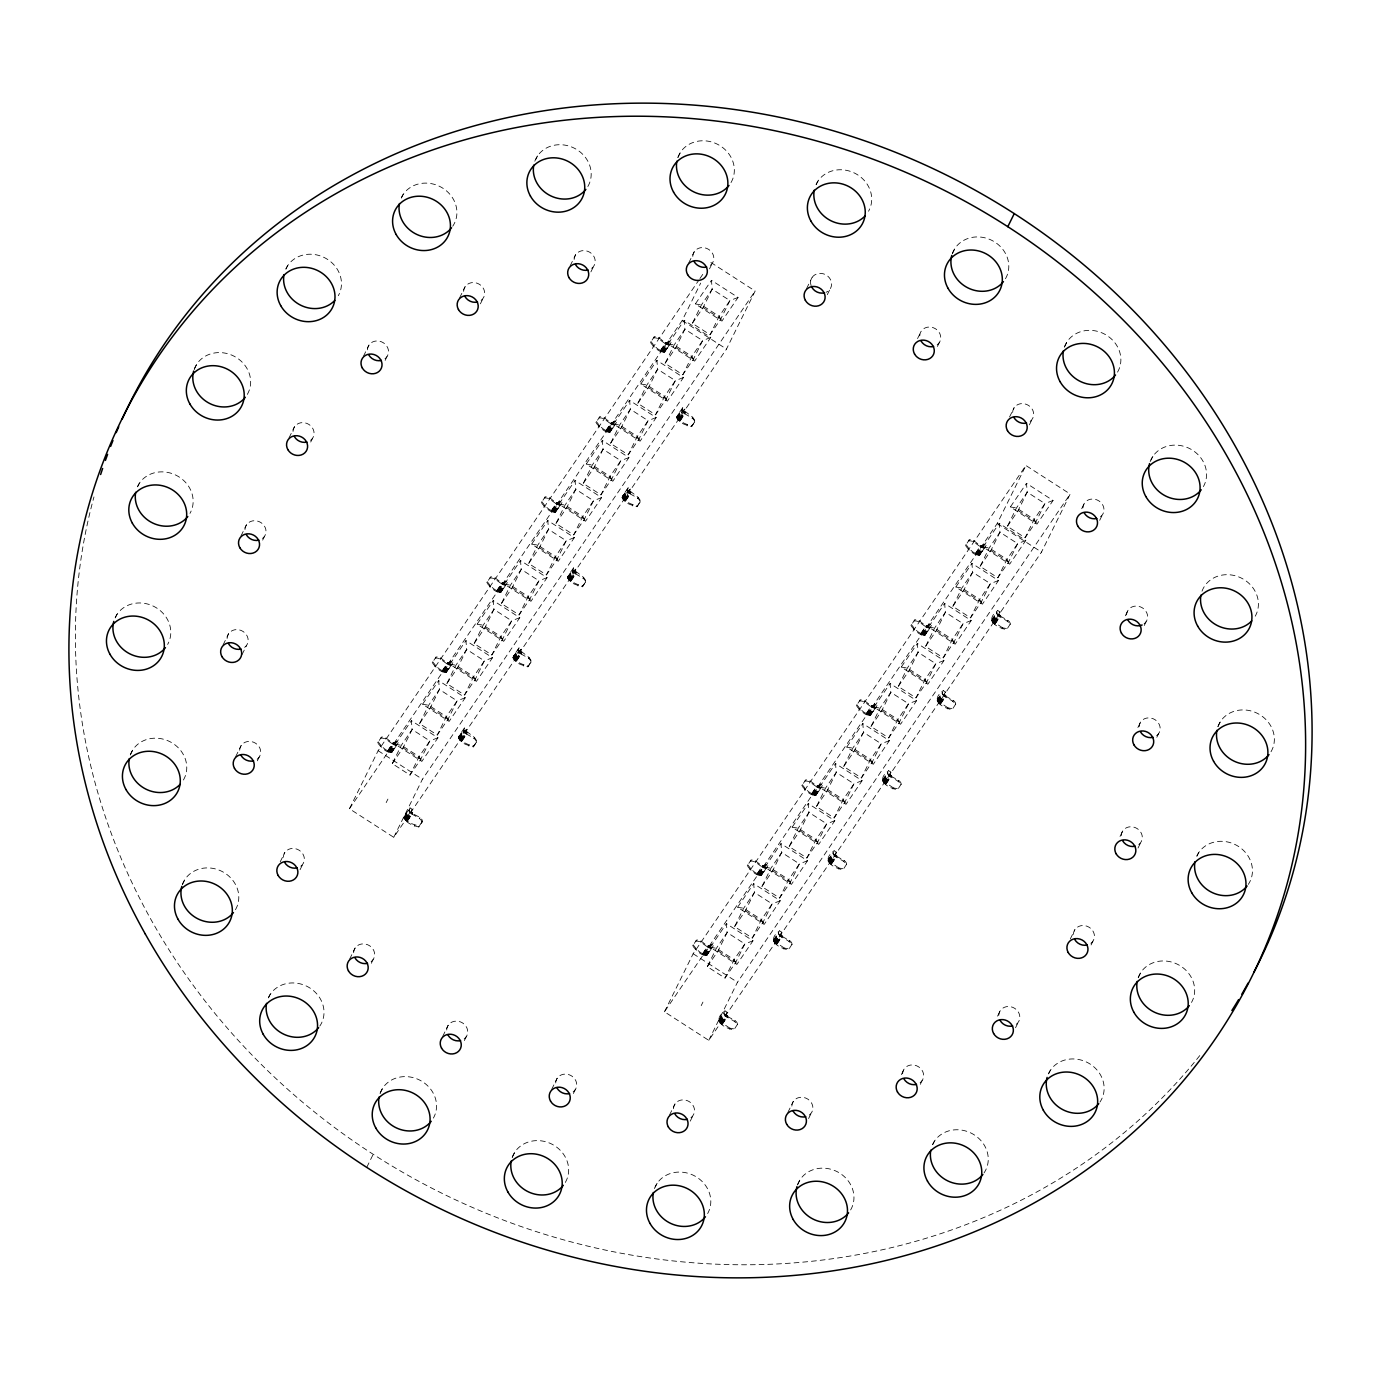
<?xml version="1.0" encoding="UTF-8"?>
<svg xmlns="http://www.w3.org/2000/svg" width="1381" height="1381" viewBox="0 0 1381 1381"><rect width="100%" height="100%" fill="white"/><g stroke="black" fill="none" stroke-linecap="round" stroke-linejoin="round"><path stroke-width="0.75" stroke-dasharray="5 3.75" d="M422.465 821.315L419.306 825.942C415.698 825.061 403.908 822.541 407.05 816.861L404.84 815.429L409.984 807.868L412.211 809.301C408.776 815.411 422.189 815.325 422.465 821.315L418.806 826.96C413.696 825.873 405.22 823.024 404.012 817.103M421.947 822.334C421.378 815.929 406.342 815.273 409.984 807.868M459.769 739.923L458.457 737.609L459.39 735.365L464.551 727.804L466.761 729.237C455.678 740.958 459.89 742.961 473.355 746.897L477.015 741.252L474.477 737.489L465.932 730.912M476.514 742.27C475.927 735.866 460.909 735.227 464.551 727.804M514.336 659.859L513.024 657.546L513.956 655.319L519.101 647.741L521.327 649.174C510.228 660.912 514.457 662.897 527.922 666.833L531.581 661.188L529.044 657.442L520.499 650.848M531.081 662.207C530.494 655.802 515.458 655.164 519.101 647.741M568.886 579.813L567.591 577.5L568.506 575.256L573.667 567.695L575.877 569.11C564.794 580.849 569.007 582.834 582.489 586.77L586.148 581.125L583.593 577.379L575.048 570.785M585.63 582.143C585.061 575.756 570.025 575.1 573.667 567.695M623.452 499.749L622.14 497.436L623.073 495.192L628.234 487.631L630.444 489.064C619.361 500.785 623.573 502.788 637.038 506.723L640.698 501.079L638.16 497.315L629.615 490.738M640.197 502.097C639.61 495.693 624.575 495.037 628.234 487.631M678.002 419.686L676.707 417.373L677.639 415.129L682.784 407.568L685.011 409C673.911 420.722 678.123 422.724 691.605 426.66L695.264 421.015L692.71 417.252L684.182 410.675M694.747 422.034C694.177 415.629 679.141 414.973 682.784 407.568M737.489 1024.322L733.829 1029.967C723.799 1027.827 711.319 1020.663 725.008 1010.892L727.235 1012.308C723.799 1018.436 737.212 1018.332 737.489 1024.322L736.988 1025.341C736.401 1018.954 721.365 1018.298 725.008 1010.892M792.038 944.259L788.396 949.921C778.349 947.78 765.885 940.616 779.575 930.829L781.784 932.244C778.349 938.372 791.762 938.269 792.038 944.259L791.537 945.295C790.95 938.89 775.932 938.234 779.575 930.829M846.605 864.213L842.945 869.857C832.916 867.717 820.452 860.553 834.141 850.765L836.351 852.198C832.916 858.309 846.329 858.222 846.605 864.213L846.104 865.231C845.517 858.827 830.482 858.171 834.141 850.765M901.172 784.149L897.512 789.794C887.465 787.653 875.002 780.489 888.691 770.702L890.9 772.134C887.465 778.245 900.878 778.159 901.172 784.149L900.654 785.168C900.084 778.763 885.048 778.124 888.691 770.702M955.721 704.086L952.061 709.73C942.032 707.59 929.568 700.426 943.258 690.638L945.467 692.071C942.032 698.199 955.445 698.096 955.721 704.086L955.22 705.104C954.634 698.7 939.615 698.061 943.258 690.638M1010.288 624.022L1006.628 629.667C996.599 627.526 984.118 620.38 997.807 610.592L1000.034 612.007C996.599 618.136 1010.012 618.032 1010.288 624.022L1009.787 625.041C1009.2 618.653 994.165 617.998 997.807 610.592M194.203 369.418L196.982 363.824M137.617 486.837L139.464 483.091M285.936 269.191L287.783 265.445M115.262 617.928L117.109 614.182M401.37 198.087L403.217 194.341M130.297 755.01L133.077 749.4M289.009 437.915L294.55 426.694M240.95 536.001L246.491 524.78M310.708 442.041L312.555 438.295M262.649 540.126L264.496 536.38M363.445 356.263L368.986 345.043M223.083 644.91L228.642 633.689M385.144 360.389L386.991 356.643M242.02 654.629L246.629 645.29M459.614 297.847L465.155 286.627M235.65 756.684L241.192 745.481M535.673 159.678L537.52 155.932M182.344 884.738L185.123 879.127M480.381 303.837L483.16 298.227M257.349 760.81L259.196 757.081M570.129 265.877L575.67 254.674M280.205 861.848L284.831 852.509M590.895 271.884L593.675 266.274M300.057 869.719L302.836 864.109M377.686 742.857L378.204 741.821C380.034 744.48 388.234 754.906 390.927 748.847L393.136 750.28C389.597 756.961 379.723 745.757 377.686 742.857L381.346 737.212C386.525 734.727 393.084 747.794 396.071 741.286L398.28 742.719L391.928 752.352M381.346 737.212L380.845 738.231C387.129 736.919 391.6 746.724 397.452 744.394M710.87 262.476L755.165 291.028L726.475 349.082L393.74 837.318L349.445 808.765L378.135 750.712L698.734 280.291M380.241 746.603L380.742 745.585M385.385 739.042L385.886 738.024M677.881 157.624L680.643 152.014M432.253 662.794L432.754 661.775C434.601 664.416 442.8 674.843 445.476 668.801L447.686 670.217C444.164 676.897 434.29 665.694 432.253 662.794L435.913 657.149C441.091 654.663 447.634 667.731 450.638 661.223L452.847 662.656L446.495 672.288M435.913 657.149L435.395 658.167C441.696 656.855 446.167 666.678 452.019 664.33M268.466 997.911L270.313 994.165M434.791 666.54L435.291 665.521M439.952 658.979L440.453 657.96M437.95 737.782L429.836 740.907L420.739 759.308L410.002 775.069L392.273 763.641L401.37 745.257L412.108 729.496L411.383 720.658L437.95 737.782L421.844 761.414L395.277 744.29L411.383 720.658M392.273 763.641L403.028 747.881L412.108 729.496L429.836 740.907L419.099 756.667L410.002 775.069M486.82 582.73L487.32 581.712C489.15 584.37 497.35 594.779 500.043 588.738L502.252 590.17C498.714 596.834 488.839 585.63 486.82 582.73L490.462 577.085C495.641 574.617 502.201 587.667 505.187 581.177L507.414 582.592L501.061 592.225M490.462 577.085L489.962 578.104C496.262 576.792 500.716 586.614 506.585 584.267M465.242 697.75L457.111 700.875L448.014 719.277L437.276 735.037L419.565 723.609L428.662 705.225L439.4 689.464L438.657 680.626L465.242 697.75L449.136 721.383L422.551 704.258L438.657 680.626M489.357 586.493L489.858 585.458M419.565 723.609L430.302 707.849L439.4 689.464L457.111 700.875L446.374 716.635L437.276 735.037M494.502 578.915L495.019 577.897M386.179 802.603L387.923 799.098M492.516 657.719L484.386 660.843L475.306 679.245L464.551 695.006L446.84 683.595L455.937 665.193L466.674 649.433L465.932 640.594L492.516 657.719L476.41 681.351L449.826 664.226L465.932 640.594M446.84 683.595L457.577 667.834L466.674 649.433L484.386 660.843L473.648 676.604L464.551 695.006M541.369 502.667L541.87 501.648C543.717 504.307 551.917 514.716 554.592 508.674L556.819 510.107C553.28 516.77 543.406 505.567 541.369 502.667L545.029 497.022C550.208 494.553 556.767 507.604 559.754 501.113L561.963 502.546L555.611 512.161M545.029 497.022L544.528 498.04C550.812 496.728 555.283 506.551 561.135 504.22M519.791 617.687L511.678 620.811L502.58 639.213L491.843 654.974L474.115 643.563L483.212 625.161L493.949 609.401L493.224 600.562L519.791 617.687L503.685 641.319L477.118 624.195L493.224 600.562M543.907 506.43L544.425 505.411M474.115 643.563L484.869 627.803L493.949 609.401L511.678 620.811L500.94 636.572L491.843 654.974M549.068 498.869L549.569 497.833M547.083 577.655L538.953 580.78L529.855 599.181L519.118 614.942L501.407 603.532L510.487 585.13L521.241 569.369L520.499 560.531L547.083 577.655L530.96 601.305L504.393 584.163L520.499 560.531M501.407 603.532L512.144 587.771L521.241 569.369L538.953 580.78L528.215 596.54L519.118 614.942M595.936 422.621L596.437 421.585C598.284 424.243 606.466 434.67 609.159 428.611L611.369 430.043C607.83 436.724 597.973 425.521 595.936 422.621L599.596 416.958C604.774 414.49 611.317 427.558 614.321 421.05L616.53 422.482L610.178 432.115M599.596 416.958L599.078 417.994C605.379 416.682 609.85 426.487 615.702 424.157M574.358 537.623L566.227 540.765L557.147 559.15L546.393 574.91L528.681 563.5L537.779 545.098L548.516 529.337L547.774 520.499L574.358 537.623L558.252 561.273L531.668 544.149L547.774 520.499M393.74 837.318L422.431 779.264L755.165 291.028M598.474 426.366L598.974 425.348M528.681 563.5L539.419 547.739L548.516 529.337L566.227 540.765L555.49 556.526L546.393 574.91M603.635 418.806L604.136 417.787M601.633 497.592L593.519 500.733L584.422 519.118L573.685 534.879L555.956 523.468L565.053 505.066L575.791 489.306L575.066 480.467L601.633 497.592L585.527 521.241L558.942 504.117L575.066 480.467M555.956 523.468L566.693 507.707L575.791 489.306L593.519 500.733L582.765 516.494L573.685 534.879M688.756 262.891L694.298 251.67M650.486 342.557L651.003 341.539C652.833 344.18 661.033 354.606 663.726 348.564L665.935 349.98C662.397 356.661 652.523 345.457 650.486 342.557L654.145 336.912C659.324 334.426 665.884 347.494 668.87 340.986L671.097 342.419L664.727 352.051M654.145 336.912L653.645 337.931C659.928 336.619 664.399 346.424 670.268 344.093M628.925 457.577L620.794 460.702L611.697 479.103L600.959 494.864L583.248 483.436L592.328 465.034L603.083 449.274L602.34 440.435L628.925 457.577L612.801 481.209L586.235 464.085L602.34 440.435M414.265 826.149L414.766 825.113M349.6 959.156L355.141 947.953M419.41 818.57L419.91 817.552M653.04 346.303L653.541 345.285M583.248 483.436L593.985 467.676L603.083 449.274L620.794 460.702L610.057 476.462L600.959 494.864M466.761 729.237C454.47 738.196 463.325 744.066 473.873 745.878L477.015 741.252M658.185 338.742L658.685 337.724M418.806 826.96L419.306 825.942M656.199 417.545L648.069 420.67L638.971 439.072L628.234 454.832L610.523 443.405L619.62 425.003L630.357 409.242L629.615 400.404L656.199 417.545L640.094 441.178L613.509 424.053L629.615 400.404M610.523 443.405L621.26 427.644L630.357 409.242L648.069 420.67L637.332 436.431L628.234 454.832M683.474 377.514L675.361 380.638L666.263 399.04L655.526 414.801L637.798 403.373L646.895 384.988L657.632 369.228L656.907 360.389L683.474 377.514L667.368 401.146L640.784 384.022L656.907 360.389M468.815 746.085L469.316 745.067M473.976 738.524L474.477 737.489M637.798 403.373L648.535 387.612L657.632 369.228L675.361 380.638L664.606 396.399L655.526 414.801M349.445 808.765L682.179 320.53L700.685 283.088M521.327 649.174C509.037 658.133 517.875 664.002 528.422 665.815L531.581 661.188M473.355 746.897L473.873 745.878M709.523 268.881L712.303 263.27M710.749 337.482L702.636 340.606L693.538 359.008L682.801 374.769L665.09 363.341L674.17 344.957L684.907 329.196L684.182 320.357L710.749 337.482L694.643 361.114L668.076 343.99L684.182 320.357M371.299 963.282L373.146 959.553M665.09 363.341L675.827 347.598L684.907 329.196L702.636 340.606L691.898 356.367L682.801 374.769M738.041 297.45L729.91 300.575L720.813 318.976L710.076 334.737L692.364 323.327L701.462 304.925L712.199 289.164L711.457 280.326L738.041 297.45L721.935 321.083L695.351 303.958L711.457 280.326M523.382 666.022L523.882 665.003M528.526 658.461L529.044 657.442M692.364 323.327L703.102 307.566L712.199 289.164L729.91 300.575L719.173 316.335L710.076 334.737M575.877 569.11C563.586 578.069 572.442 583.939 582.989 585.751L586.148 581.125M527.922 666.833L528.422 665.815M577.931 585.958L578.449 584.94M583.093 578.397L583.593 577.379M630.444 489.064C618.153 498.023 626.991 503.875 637.556 505.688L640.698 501.079M582.489 586.77L582.989 585.751M632.498 505.912L632.999 504.876M637.659 498.334L638.16 497.315M685.011 409C672.72 417.96 681.558 423.829 692.105 425.641L695.264 421.015M637.038 506.723L637.556 505.688M687.065 425.849L687.565 424.83M692.209 418.288L692.71 417.252M691.605 426.66L692.105 425.641M816.171 184.726L818.018 180.98M380.103 1093.441L382.865 1087.831M366.725 1167.394L373.198 1154.309M806.539 288.664L812.08 277.443M442.68 1036.423L448.221 1025.203M827.305 294.654L830.085 289.043M464.361 1040.549L466.208 1036.82M952.338 253.759L955.1 248.166M512.213 1157.451L514.992 1151.84M917.554 338.587L921.248 331.112M551.675 1089.385L557.216 1078.164M937.406 346.441L939.253 342.712M573.374 1093.51L575.221 1089.764M692.71 945.864L693.227 944.846C695.057 947.504 703.257 957.913 705.95 951.872L708.16 953.304C704.621 959.968 694.747 948.764 692.71 945.864L696.369 940.219C701.548 937.751 708.108 950.801 711.094 944.311L713.321 945.726L706.951 955.359M696.369 940.219L695.869 941.238C702.169 939.926 706.623 949.748 712.492 947.418M664.468 1011.79L693.158 953.736L1025.893 465.501L1070.189 494.035L1041.498 552.089L708.764 1040.342L664.468 1011.79L997.203 523.554L1025.893 465.501M695.264 949.627L695.765 948.592M700.409 942.049L700.927 941.031M747.276 865.801L747.777 864.782C749.624 867.441 757.824 877.85 760.499 871.808L762.726 873.241C759.187 879.904 749.313 868.701 747.276 865.801L750.936 860.156C756.115 857.687 762.675 870.755 765.661 864.247L767.871 865.68L761.518 875.312M750.936 860.156L750.435 861.192C756.719 859.862 761.19 869.685 767.042 867.354M749.814 869.564L750.332 868.545M754.975 862.003L755.476 860.967M752.99 940.789L744.86 943.931L735.762 962.315L725.025 978.076L707.314 966.665L716.394 948.264L727.131 932.503L726.406 923.665L752.99 940.789L736.867 964.439L710.3 947.314L726.406 923.665M707.314 966.665L718.051 950.905L727.131 932.503L744.86 943.931L734.122 959.691L725.025 978.076M801.843 785.754L802.344 784.719C804.174 787.377 812.373 797.804 815.066 791.745L817.276 793.177C813.737 799.858 803.863 788.655 801.843 785.754L805.486 780.11C810.682 777.624 817.224 790.692 820.21 784.184L822.437 785.616L816.085 795.249M805.486 780.11L804.985 781.128C811.286 779.816 815.739 789.621 821.609 787.291M780.265 900.757L772.134 903.899L763.037 922.284L752.3 938.044L734.588 926.634L743.686 908.232L754.423 892.471L753.681 883.633L780.265 900.757L764.159 924.407L737.575 907.282L753.681 883.633M804.381 789.5L804.881 788.482M734.588 926.634L745.326 910.873L754.423 892.471L772.134 903.899L761.397 919.66L752.3 938.044M809.525 781.939L810.043 780.921M701.203 1005.627L702.946 1002.105M807.54 860.743L799.409 863.867L790.329 882.269L779.592 898.03L761.863 886.602L770.961 868.2L781.698 852.44L780.973 843.601L807.54 860.743L791.434 884.375L764.85 867.251L780.973 843.601M761.863 886.602L772.6 870.841L781.698 852.44L799.409 863.867L788.672 879.628L779.592 898.03M856.393 705.691L856.893 704.673C858.74 707.314 866.94 717.74 869.616 711.698L871.843 713.114C868.304 719.794 858.43 708.591 856.393 705.691L860.052 700.046C865.231 697.56 871.791 710.628 874.777 704.12L876.987 705.553L870.634 715.185M860.052 700.046L859.552 701.065C865.835 699.753 870.306 709.558 876.158 707.227M834.815 820.711L826.701 823.836L817.604 842.237L806.867 857.998L789.138 846.57L798.235 828.168L808.973 812.408L808.248 803.569L834.815 820.711L818.709 844.343L792.142 827.219L808.248 803.569M858.93 709.437L859.448 708.418M789.138 846.57L799.892 830.81L808.973 812.408L826.701 823.836L815.964 839.596L806.867 857.998M864.092 701.876L864.592 700.858M862.107 780.679L853.976 783.804L844.879 802.206L834.141 817.966L816.43 806.539L825.527 788.154L836.265 772.393L835.522 763.555L862.107 780.679L846.001 804.312L819.416 787.187L835.522 763.555M1009.528 417.01L1014.155 407.671M816.43 806.539L827.167 790.778L836.265 772.393L853.976 783.804L843.239 799.564L834.141 817.966M910.959 625.628L911.46 624.609C913.307 627.267 921.49 637.677 924.182 631.635L926.392 633.068C922.853 639.731 912.996 628.528 910.959 625.628L914.619 619.983C919.798 617.514 926.34 630.565 929.344 624.074L931.554 625.489L925.201 635.122M669.457 1115.158L674.998 1103.954M914.619 619.983L914.101 621.001C920.402 619.689 924.873 629.512 930.725 627.164M889.381 740.648L881.251 743.772L872.171 762.174L861.416 777.935L843.705 766.507L852.802 748.122L863.539 732.362L862.797 723.523L889.381 740.648L873.275 764.28L846.691 747.156L862.797 723.523M708.764 1040.342L737.454 982.271L1070.189 494.035M913.497 629.391L913.998 628.355M843.705 766.507L854.442 750.746L863.539 732.362L881.251 743.772L870.513 759.533L861.416 777.935M918.658 621.813L919.159 620.794M916.656 700.616L908.543 703.74L899.445 722.142L888.708 737.903L870.979 726.492L880.077 708.09L890.814 692.33L890.089 683.491L916.656 700.616L900.55 724.248L873.983 707.124L890.089 683.491M870.979 726.492L881.734 710.732L890.814 692.33L908.543 703.74L897.805 719.501L888.708 737.903M965.509 545.564L966.027 544.546C967.857 547.204 976.056 557.613 978.749 551.571L980.959 553.004C977.42 559.668 967.546 548.464 965.509 545.564L969.169 539.919C974.347 537.451 980.907 550.501 983.893 544.01L986.12 545.443L979.75 555.058M969.169 539.919L968.668 540.938C974.969 539.626 979.422 549.448 985.292 547.118M1064.423 347.166L1067.185 341.556M943.948 660.584L935.817 663.709L926.72 682.11L915.983 697.871L898.271 686.461L907.352 668.059L918.106 652.298L917.364 643.46L943.948 660.584L927.825 684.216L901.258 667.092L917.364 643.46M729.289 1029.156L729.789 1028.137L734.329 1028.949L733.829 1029.967M734.433 1021.595L734.951 1020.576M1029.38 424.882L1032.159 419.272M968.064 549.327L968.564 548.309M898.271 686.461L909.009 670.7L918.106 652.298L935.817 663.709L925.08 679.469L915.983 697.871M973.208 541.766L973.726 540.731M655.267 1187.056L657.114 1183.31M690.224 1121.165L693.003 1115.555M971.223 620.552L963.092 623.677L954.012 642.079L943.258 657.839L925.546 646.429L934.644 628.027L945.381 612.266L944.639 603.428L971.223 620.552L955.117 644.202L928.533 627.06L944.639 603.428M925.546 646.429L936.283 630.668L945.381 612.266L963.092 623.677L952.355 639.438L943.258 657.839M998.498 580.521L990.384 583.662L981.287 602.047L970.55 617.808L952.821 606.397L961.918 587.995L972.656 572.235L971.931 563.396L998.498 580.521L982.392 604.17L955.807 587.046L971.931 563.396M783.838 949.092L784.339 948.074L788.896 948.885L788.396 949.921M789 941.531L789.5 940.513M952.821 606.397L963.558 590.636L972.656 572.235L990.384 583.662L979.63 599.423L970.55 617.808M1025.79 540.489L1017.659 543.631L1008.562 562.015L997.824 577.776L980.113 566.365L989.193 547.964L999.948 532.203L999.205 523.364L1025.79 540.489L1009.666 564.139L983.099 547.014L999.205 523.364M980.113 566.365L990.85 550.605L999.948 532.203L1017.659 543.631L1006.922 559.391L997.824 577.776M1053.064 500.474L1044.934 503.599L1035.836 522.001L1025.099 537.761L1007.388 526.334L1016.485 507.932L1027.222 492.171L1026.48 483.333L1053.064 500.474L1036.958 524.107L1010.374 506.982L1026.48 483.333M838.405 869.046L838.906 868.01L843.446 868.839L842.945 869.857M843.549 861.468L844.067 860.449M1007.388 526.334L1018.125 510.573L1027.222 492.171L1044.934 503.599L1034.196 519.36L1025.099 537.761M892.955 788.983L893.472 787.964L898.013 788.775L897.512 789.794M898.116 781.422L898.617 780.386M947.521 708.919L948.022 707.901L952.579 708.712L952.061 709.73M952.683 701.358L953.183 700.34M1002.088 628.856L1002.589 627.837L1007.129 628.648L1006.628 629.667M1007.232 621.295L1007.75 620.276M1081.686 508.726L1084.465 503.116M787.826 1112.534L793.367 1101.33M1099.69 520.326L1102.47 514.716M808.593 1118.541L811.372 1112.931M1151.029 460.08L1152.876 456.334M797.51 1184.984L800.272 1179.374M1125.325 615.771L1128.087 610.16M901.361 1074.608L904.123 1069.015M1144.245 625.489L1146.092 621.761M920.281 1084.344L922.128 1080.615M1137.875 727.563L1140.654 721.952M932.71 1144.728L934.557 1140.982M997.531 1016.174L1000.31 1010.581M1156.812 737.281L1158.659 733.553M1015.536 1027.775L1018.315 1022.182M1120.026 836.437L1122.805 830.827M1070.292 938.942L1074.919 929.603M1138.03 848.038L1140.792 842.427M1091.076 944.949L1092.923 941.203M1217.904 726.751L1220.683 721.141M1048.593 1073.917L1050.44 1070.171M1196.913 856.272L1198.76 852.526M1138.22 977.783L1140.982 972.172M699.943 278.513L704.793 271.384M387.405 751.229L393.067 742.65M441.972 671.166L447.634 662.587M496.521 591.103L502.183 582.523M551.088 511.056L556.75 502.46M605.655 430.993L611.317 422.396M660.204 350.929L665.866 342.35M388.234 750.401L393.378 742.823M442.783 670.337L447.945 662.776M497.35 590.274L502.511 582.713M551.917 510.21L557.061 502.649M606.466 430.147L611.628 422.586M661.033 350.101L666.177 342.523M388.544 750.556L393.706 742.978M443.111 670.493L448.255 662.932M497.661 590.429L502.822 582.868M552.227 510.366L557.372 502.805M606.777 430.302L611.938 422.741M661.344 350.256L666.505 342.678M387.94 751.557L393.084 743.979M442.49 671.494L447.651 663.933M497.056 591.431L502.218 583.87M551.623 511.367L556.767 503.806M606.173 431.304L611.334 423.743M660.739 351.257L665.901 343.679M388.475 751.834L394.569 743.22M443.025 671.77L449.136 663.173M497.592 591.707L503.685 583.11M552.158 511.66L558.252 503.047M606.708 431.597L612.819 422.983M661.275 351.534L667.368 342.92M389.649 750.781L396.071 741.286M444.216 670.734L450.638 661.223M498.765 590.671L505.187 581.177M553.332 510.607L559.754 501.113M607.899 430.544L614.321 421.05M662.448 350.498L668.87 340.986M389.01 752.075L395.242 742.961M443.56 672.012L449.809 662.915M498.127 591.948L504.358 582.851M552.676 511.902L558.925 502.788M607.243 431.839L613.492 422.724M661.81 351.775L668.041 342.661M389.528 752.265L394.673 744.704M444.078 672.202L449.239 664.641M498.645 592.156L503.806 584.577M553.211 512.092L558.356 504.531M607.761 432.029L612.922 424.468M662.328 351.965L667.472 344.404M390.029 752.421L395.173 744.842M444.578 672.357L449.74 664.796M499.145 592.294L504.307 584.733M553.712 512.23L558.856 504.669M608.261 432.167L613.423 424.606M662.828 352.12L667.972 344.542M390.495 752.507L395.656 744.946M445.062 672.443L450.206 664.882M499.611 592.38L504.773 584.819M554.178 512.334L559.322 504.755M608.728 432.27L613.889 424.709M663.294 352.207L668.456 344.646M390.927 752.541L396.088 744.98M445.493 672.495L450.638 664.917M500.043 592.432L505.204 584.871M554.61 512.368L559.771 504.807M609.159 432.305L614.321 424.744M663.726 352.259L668.887 344.68M391.324 752.541L396.468 744.963M445.873 672.478L451.035 664.917M500.44 592.414L505.584 584.854M554.989 512.351L560.151 504.79M609.556 432.288L614.718 424.727M664.123 352.241L669.267 344.68M391.652 752.472L398.28 742.719M446.218 672.409L452.847 662.656M500.768 592.345L507.414 582.592M555.335 512.282L561.963 502.546M609.901 432.236L616.53 422.482M664.451 352.172L671.097 342.419M403.925 817.362L409.156 809.542M458.475 737.316L463.723 729.479M513.042 657.252L518.272 649.433M567.608 577.189L572.839 569.369M622.158 497.125L627.406 489.306M676.725 417.079L681.955 409.242M403.908 817.673L409.052 810.112M458.457 737.609L463.619 730.048M513.024 657.546L518.186 649.985M567.591 577.5L572.735 569.921M622.14 497.436L627.302 489.875M676.707 417.373L681.851 409.812M403.96 818.001L409.121 810.44M458.527 737.955L463.671 730.376M513.076 657.891L518.238 650.33M567.643 577.828L572.787 570.267M622.192 497.764L627.354 490.203M676.759 417.718L681.921 410.14M404.081 818.381L409.242 810.802M458.647 738.317L463.792 730.756M513.197 658.254L518.358 650.693M567.764 578.19L572.925 570.629M622.33 498.127L627.475 490.566M676.88 418.08L682.041 410.502M404.27 818.76L409.432 811.199M458.837 738.697L463.981 731.136M513.387 658.633L518.548 651.072M567.954 578.587L573.115 571.009M622.52 498.524L627.665 490.963M677.07 418.46L682.231 410.899M404.529 819.157L409.691 811.596M459.096 739.094L464.24 731.533M513.646 659.048L518.807 651.469M568.212 578.984L573.357 571.423M622.762 498.921L627.923 491.36M677.329 418.857L682.49 411.296M404.84 819.572L410.002 812.011M459.407 739.508L464.551 731.947M513.956 659.462L519.118 651.884M568.523 579.399L573.685 571.838M623.09 499.335L628.234 491.774M677.639 419.272L682.801 411.711M407.05 816.861L412.211 809.301M405.203 819.986L411.383 810.975M405.617 820.4L411.521 811.769M460.184 740.337L466.088 731.706M514.75 660.273L520.654 651.642M569.3 580.21L575.204 571.579M623.867 500.164L629.771 491.532M678.434 420.1L684.337 411.469M406.549 819.572L411.693 812.011M461.099 739.508L466.26 731.947M515.665 659.445L520.81 651.884M570.215 579.399L575.376 571.82M624.782 499.335L629.943 491.774M679.348 419.272L684.493 411.711M406.083 820.797L411.918 812.252M460.633 740.734L466.467 732.189M515.199 660.67L521.034 652.125M569.766 580.607L575.584 572.079M624.316 500.543L630.15 492.016M678.882 420.497L684.717 411.952M406.998 820.055L412.159 812.494M461.565 739.992L466.726 732.431M516.131 659.928L521.276 652.367M570.681 579.882L575.842 572.304M625.248 499.818L630.392 492.257M679.797 419.755L684.959 412.194M406.566 821.16L411.728 813.599M461.133 741.114L466.277 733.535M515.683 661.05L520.844 653.489M570.249 580.987L575.411 573.426M624.816 500.923L629.96 493.362M679.366 420.877L684.527 413.299M407.291 820.279L412.436 812.719M461.841 740.233L467.002 732.655M516.408 660.17L521.552 652.609M570.957 580.106L576.119 572.545M625.524 500.043L630.685 492.482M680.091 419.979L685.235 412.418M407.585 820.487L412.746 812.926M462.152 740.44L467.296 732.879M516.701 660.377L521.863 652.816M571.268 580.313L576.429 572.752M625.835 500.25L630.979 492.689M680.384 420.204L685.546 412.626M407.084 821.522L412.229 813.944M461.634 741.459L466.795 733.898M516.201 661.395L521.362 653.834M570.767 581.332L575.912 573.771M625.317 501.286L630.478 493.708M679.884 421.222L685.045 413.661M702.946 953.218L708.09 945.657M757.496 873.172L762.657 865.594M812.063 793.108L817.207 785.547M866.612 713.045L871.774 705.484M921.179 632.981L926.34 625.42M975.746 552.918L980.89 545.357M702.428 954.254L708.401 945.847M756.995 874.19L762.968 865.783M811.562 794.127L817.535 785.72M866.111 714.063L872.084 705.674M920.678 634L926.651 625.61M975.228 553.954L981.201 545.547M702.964 954.564L708.729 946.002M757.53 874.501L763.279 865.939M812.08 794.438L817.845 785.875M866.647 714.391L872.412 705.829M921.196 634.328L926.962 625.766M975.763 554.264L981.528 545.702M703.499 954.841L709.333 946.209M758.048 874.794L763.883 866.146M812.615 794.731L818.45 786.082M867.182 714.668L872.999 706.019M921.731 634.604L927.566 625.956M976.298 554.558L982.133 545.909M704.448 953.805L711.094 944.311M758.998 873.741L765.661 864.247M813.564 793.695L820.21 784.184M868.114 713.632L874.777 704.12M922.681 633.568L929.344 624.074M977.247 553.505L983.893 544.01M704.034 955.082L710.266 945.985M758.583 875.036L764.832 865.922M813.15 794.973L819.382 785.858M867.717 714.909L873.949 705.812M922.266 634.846L928.515 625.748M976.833 554.799L983.065 545.685M704.552 955.289L709.696 947.711M759.101 875.226L764.263 867.665M813.668 795.163L818.829 787.602M868.235 715.099L873.379 707.538M922.784 635.053L927.946 627.475M977.351 554.989L982.512 547.428M705.052 955.428L710.197 947.867M759.602 875.364L764.763 867.803M814.169 795.318L819.33 787.74M868.735 715.254L873.88 707.693M923.285 635.191L928.446 627.63M977.852 555.127L982.996 547.567M705.518 955.531L710.68 947.953M760.085 875.468L765.229 867.907M814.635 795.404L819.796 787.843M869.201 715.341L874.363 707.78M923.751 635.277L928.912 627.716M978.318 555.231L983.479 547.653M705.95 955.566L711.111 948.005M760.517 875.502L765.661 867.941M815.066 795.439L820.228 787.878M869.633 715.393L874.794 707.814M924.2 635.329L929.344 627.768M978.749 555.266L983.911 547.705M706.347 955.548L711.491 947.987M760.896 875.485L766.058 867.924M815.463 795.439L820.625 787.861M870.013 715.375L875.174 707.814M924.58 635.312L929.741 627.751M979.146 555.248L984.29 547.687M706.675 955.479L713.321 945.726M761.242 875.416L767.871 865.68M815.791 795.37L822.437 785.616M870.358 715.306L876.987 705.553M924.925 635.243L931.554 625.489M979.474 555.179L986.12 545.443M719.035 1020.127L724.179 1012.566M773.584 940.064L778.746 932.503M828.151 860L833.313 852.44M882.701 779.954L887.862 772.376M937.267 699.891L942.429 692.33M991.834 619.827L996.978 612.266M718.931 1020.68L724.093 1012.825M773.498 940.634L778.66 932.762M828.048 860.57L833.226 852.698M882.614 780.507L887.776 772.635M937.164 700.443L942.343 692.589M991.731 620.397L996.892 612.525M718.983 1021.025L724.145 1013.464M773.55 940.962L778.694 933.401M828.099 860.898L833.261 853.337M882.666 780.852L887.828 773.274M937.233 700.788L942.377 693.227M991.782 620.725L996.944 613.164M719.104 1021.388L724.265 1013.827M773.671 941.324L778.832 933.763M828.22 861.278L833.382 853.7M882.787 781.214L887.948 773.653M937.354 701.151L942.498 693.59M991.903 621.087L997.065 613.527M719.294 1021.767L724.455 1014.206M773.861 941.721L779.022 934.143M828.427 861.658L833.572 854.097M882.977 781.594L888.138 774.033M937.544 701.531L942.688 693.97M992.093 621.485L997.255 613.906M719.553 1022.182L724.714 1014.621M774.12 942.118L779.264 934.557M828.669 862.055L833.831 854.494M883.236 781.991L888.397 774.43M937.785 701.945L942.947 694.367M992.352 621.882L997.514 614.321M719.864 1022.596L725.025 1015.018M774.43 942.533L779.575 934.972M828.98 862.469L834.141 854.908M883.547 782.406L888.708 774.845M938.113 702.359L943.258 694.781M992.663 622.296L997.824 614.735M720.243 1023.01L727.235 1012.308M774.793 942.947L781.784 932.244M829.36 862.883L836.351 852.198M883.909 782.82L890.9 772.134M938.476 702.756L945.467 692.071M993.043 622.71L1000.034 612.007M720.658 1023.407L726.441 1014.552M775.207 943.344L780.99 934.488M829.774 863.298L835.557 854.425M884.323 783.234L890.106 774.378M938.89 703.171L944.673 694.315M993.457 623.107L999.24 614.252M729.789 1028.137L721.572 1022.579L726.717 1015.018M784.339 948.074L776.122 942.533L781.283 934.954M838.906 868.01L830.689 862.469L835.85 854.908M893.472 787.964L885.256 782.406L890.4 774.845M948.022 707.901L939.805 702.342L944.967 694.781M1002.589 627.837L994.372 622.296L999.516 614.718M721.106 1023.804L726.941 1015.259M775.673 943.741L781.491 935.213M830.223 863.695L836.057 855.15M884.789 783.631L890.607 775.086M939.339 703.568L945.174 695.023M993.906 623.504L999.74 614.977M722.021 1023.079L727.183 1015.501M776.588 943.016L781.75 935.455M831.155 862.952L836.299 855.391M885.704 782.889L890.866 775.328M940.271 702.825L945.433 695.264M994.838 622.779L999.982 615.201M721.59 1024.184L727.459 1015.743M776.157 944.121L782.026 935.679M830.706 864.057L836.593 855.616M885.273 784.011L891.142 775.552M939.84 703.947L945.709 695.506M994.389 623.884L1000.258 615.443M722.608 1023.511L727.77 1015.95M777.175 943.447L782.319 935.886M831.725 863.384L836.886 855.823M886.291 783.338L891.453 775.777M940.858 703.274L946.002 695.713M995.408 623.211L1000.569 615.65M722.108 1024.529L727.269 1016.968M776.674 944.466L781.819 936.905M831.224 864.42L836.385 856.841M885.791 784.356L890.935 776.795M940.34 704.293L945.502 696.732M994.907 624.229L1000.068 616.668M695.351 303.958L701.462 304.925L719.173 316.335L721.935 321.083M668.076 343.99L674.17 344.957L691.898 356.367L694.643 361.114M640.784 384.022L646.895 384.988L664.606 396.399L667.368 401.146M613.509 424.053L619.62 425.003L637.332 436.431L640.094 441.178M1010.374 506.982L1016.485 507.932L1034.196 519.36L1036.958 524.107M586.235 464.085L592.328 465.034L610.057 476.462L612.801 481.209M983.099 547.014L989.193 547.964L1006.922 559.391L1009.666 564.139M558.942 504.117L565.053 505.066L582.765 516.494L585.527 521.241M955.807 587.046L961.918 587.995L979.63 599.423L982.392 604.17M531.668 544.149L537.779 545.098L555.49 556.526L558.252 561.273M928.533 627.06L934.644 628.027L952.355 639.438L955.117 644.202M504.393 584.163L510.487 585.13L528.215 596.54L530.96 601.305M901.258 667.092L907.352 668.059L925.08 679.469L927.825 684.216M477.118 624.195L483.212 625.161L500.94 636.572L503.685 641.319M873.983 707.124L880.077 708.09L897.805 719.501L900.55 724.248M449.826 664.226L455.937 665.193L473.648 676.604L476.41 681.351M846.691 747.156L852.802 748.122L870.513 759.533L873.275 764.28M422.551 704.258L428.662 705.225L446.374 716.635L449.136 721.383M819.416 787.187L825.527 788.154L843.239 799.564L846.001 804.312M395.277 744.29L401.37 745.257L419.099 756.667L421.844 761.414M792.142 827.219L798.235 828.168L815.964 839.596L818.709 844.343M764.85 867.251L770.961 868.2L788.672 879.628L791.434 884.375M737.575 907.282L743.686 908.232L761.397 919.66L764.159 924.407M710.3 947.314L716.394 948.264L734.122 959.691L736.867 964.439M703.102 307.566L720.813 318.976M1018.125 510.573L1035.836 522.001M682.179 320.53L726.475 349.082M997.203 523.554L1041.498 552.089M675.827 347.598L693.538 359.008M990.85 550.605L1008.562 562.015M648.535 387.612L666.263 399.04M963.558 590.636L981.287 602.047M677.639 415.129L679.849 416.561M992.663 618.153L994.872 619.586L994.372 622.296M621.26 427.644L638.971 439.072M936.283 630.668L954.012 642.079M593.985 467.676L611.697 479.103M909.009 670.7L926.72 682.11M623.073 495.192L625.282 496.625M938.096 698.216L940.306 699.632L939.805 702.342M566.693 507.707L584.422 519.118M881.734 710.732L899.445 722.142M539.419 547.739L557.147 559.15M854.442 750.746L872.171 762.174M568.506 575.256L570.733 576.688M883.529 778.263L885.756 779.695L885.256 782.406M512.144 587.771L529.855 599.181M827.167 790.778L844.879 802.206M484.869 627.803L502.58 639.213M799.892 830.81L817.604 842.237M513.956 655.319L516.166 656.735M828.98 858.326L831.189 859.759L830.689 862.469M457.577 667.834L475.306 679.245M772.6 870.841L790.329 882.269M430.302 707.849L448.014 719.277M745.326 910.873L763.037 922.284M459.39 735.365L461.599 736.798M774.413 938.39L776.64 939.822L776.122 942.533M403.028 747.881L420.739 759.308M718.051 950.905L735.762 962.315M378.135 750.712L422.431 779.264M693.158 953.736L737.454 982.271M719.864 1018.453L722.073 1019.868L721.572 1022.579M1199.761 1055.602A630.012 568.161 26.3 0 1 436.5 1190.56A630.012 568.161 26.3 0 1 93.96 496.936M380.155 1093.113A29.484 26.602 26.3 0 1 418.806 1079.666A29.484 26.602 26.3 0 1 433.392 1118.092M268.38 997.583A29.484 26.602 26.3 0 1 308.205 986.983A29.484 26.602 26.3 0 1 319.822 1026.066M182.396 884.41A29.484 26.602 26.3 0 1 222.013 871.428A29.484 26.602 26.3 0 1 234.615 911.028M130.366 754.682A29.484 26.602 26.3 0 1 169.967 741.701A29.484 26.602 26.3 0 1 182.585 781.301M115.175 617.6A29.484 26.602 26.3 0 1 154.051 606.501A29.484 26.602 26.3 0 1 167.636 644.444M137.53 486.492A29.484 26.602 26.3 0 1 176.405 475.409A29.484 26.602 26.3 0 1 189.991 513.352M194.272 369.09A29.484 26.602 26.3 0 1 233.872 356.108A29.484 26.602 26.3 0 1 246.474 395.726M285.85 268.863A29.484 26.602 26.3 0 1 324.725 257.764A29.484 26.602 26.3 0 1 338.31 295.707M401.284 197.759A29.484 26.602 26.3 0 1 441.109 187.16A29.484 26.602 26.3 0 1 452.726 226.242M534.81 161.214A29.484 26.602 26.3 0 1 574.41 148.233A29.484 26.602 26.3 0 1 587.011 187.833M677.933 157.279A29.484 26.602 26.3 0 1 717.55 144.297A29.484 26.602 26.3 0 1 730.152 183.915M816.085 184.398A29.484 26.602 26.3 0 1 854.977 173.298A29.484 26.602 26.3 0 1 868.545 211.241M512.282 1157.123A29.484 26.602 26.3 0 1 551.882 1144.141A29.484 26.602 26.3 0 1 564.484 1183.741M654.404 1188.592A29.484 26.602 26.3 0 1 693.055 1175.127A29.484 26.602 26.3 0 1 707.642 1213.571M797.562 1184.656A29.484 26.602 26.3 0 1 837.179 1171.675A29.484 26.602 26.3 0 1 849.781 1211.275M932.624 1144.4A29.484 26.602 26.3 0 1 972.448 1133.801A29.484 26.602 26.3 0 1 984.066 1172.883M1048.507 1073.572A29.484 26.602 26.3 0 1 1088.332 1062.99A29.484 26.602 26.3 0 1 1099.949 1102.073M1138.272 977.455A29.484 26.602 26.3 0 1 1176.923 964.007A29.484 26.602 26.3 0 1 1191.51 1002.451M1196.826 855.944A29.484 26.602 26.3 0 1 1236.651 845.345A29.484 26.602 26.3 0 1 1248.269 884.427M1217.973 726.423A29.484 26.602 26.3 0 1 1257.573 713.442A29.484 26.602 26.3 0 1 1270.175 753.059M1202.005 591.189A29.484 26.602 26.3 0 1 1240.656 577.741A29.484 26.602 26.3 0 1 1255.243 616.185M1150.166 461.617A29.484 26.602 26.3 0 1 1188.817 448.169A29.484 26.602 26.3 0 1 1203.403 486.595M1064.475 346.838A29.484 26.602 26.3 0 1 1104.092 333.857A29.484 26.602 26.3 0 1 1116.694 373.457M952.389 253.431A29.484 26.602 26.3 0 1 992.007 240.449A29.484 26.602 26.3 0 1 1004.608 280.067M446.684 1029.984A10.72 9.667 26.3 0 1 462.67 1023.01A10.72 9.667 26.3 0 1 462.29 1040.031M353.622 952.735A10.72 9.667 26.3 0 1 369.59 945.743A10.72 9.667 26.3 0 1 369.21 962.781M283.312 857.29A10.72 9.667 26.3 0 1 299.28 850.299A10.72 9.667 26.3 0 1 298.9 867.337M239.673 750.263A10.72 9.667 26.3 0 1 255.64 743.271A10.72 9.667 26.3 0 1 255.261 760.31M227.105 638.471A10.72 9.667 26.3 0 1 243.091 631.48A10.72 9.667 26.3 0 1 242.693 648.518M244.972 529.562A10.72 9.667 26.3 0 1 260.957 522.588A10.72 9.667 26.3 0 1 260.56 539.608M293.031 431.476A10.72 9.667 26.3 0 1 308.999 424.485A10.72 9.667 26.3 0 1 308.619 441.523M367.467 349.825A10.72 9.667 26.3 0 1 383.452 342.833A10.72 9.667 26.3 0 1 383.055 359.871M463.636 291.408A10.72 9.667 26.3 0 1 479.604 284.417A10.72 9.667 26.3 0 1 479.224 301.455M574.151 259.455A10.72 9.667 26.3 0 1 590.119 252.464A10.72 9.667 26.3 0 1 589.739 269.502M692.779 256.452A10.72 9.667 26.3 0 1 708.764 249.46A10.72 9.667 26.3 0 1 708.367 266.498M811.13 285.677A10.72 9.667 26.3 0 1 817.103 273.818A10.72 9.667 26.3 0 1 830.585 279.739A10.72 9.667 26.3 0 1 826.149 292.271M555.697 1082.946A10.72 9.667 26.3 0 1 571.665 1075.972A10.72 9.667 26.3 0 1 571.285 1092.992M673.479 1108.736A10.72 9.667 26.3 0 1 689.447 1101.745A10.72 9.667 26.3 0 1 689.067 1118.783M791.848 1106.112A10.72 9.667 26.3 0 1 807.816 1099.121A10.72 9.667 26.3 0 1 807.436 1116.159M902.604 1073.797A10.72 9.667 26.3 0 1 918.589 1066.805A10.72 9.667 26.3 0 1 918.192 1083.843M998.791 1015.363A10.72 9.667 26.3 0 1 1014.759 1008.372A10.72 9.667 26.3 0 1 1014.379 1025.41M1073.4 934.385A10.72 9.667 26.3 0 1 1089.367 927.393A10.72 9.667 26.3 0 1 1088.988 944.431M1121.268 835.609A10.72 9.667 26.3 0 1 1137.254 828.635A10.72 9.667 26.3 0 1 1136.874 845.655M1139.135 726.734A10.72 9.667 26.3 0 1 1155.103 719.743A10.72 9.667 26.3 0 1 1154.723 736.781M1126.568 614.942A10.72 9.667 26.3 0 1 1142.553 607.951A10.72 9.667 26.3 0 1 1142.156 624.989M1082.946 507.897A10.72 9.667 26.3 0 1 1098.913 500.906A10.72 9.667 26.3 0 1 1098.534 517.944M1012.636 412.453A10.72 9.667 26.3 0 1 1028.603 405.462A10.72 9.667 26.3 0 1 1028.224 422.5M919.729 335.876A10.72 9.667 26.3 0 1 935.697 328.902A10.72 9.667 26.3 0 1 935.317 345.923"/><path stroke-width="1.5" d="M1007.802 226.691L1014.275 213.606M1248.113 983.048A630.012 568.161 26.3 0 1 1241.83 994.165M1238.567 999.654A630.012 568.161 26.3 0 1 1231.869 1010.529M100.64 474.512A630.012 568.161 26.3 0 1 102.643 468.452M105.422 460.408A630.012 568.161 26.3 0 1 107.597 454.401M110.618 446.443A630.012 568.161 26.3 0 1 112.966 440.504M116.211 432.633A630.012 568.161 26.3 0 1 118.731 426.764M122.201 418.995A630.012 568.161 26.3 0 1 942.515 173.16A630.012 568.161 26.3 0 1 1254.121 971.81M431.217 1121.303A29.484 26.602 26.3 0 1 396.52 1127.966A29.484 26.602 26.3 0 1 379.084 1097.049M318.666 1027.637A29.484 26.602 26.3 0 1 283.985 1034.3A29.484 26.602 26.3 0 1 266.533 1003.366M233.458 912.599A29.484 26.602 26.3 0 1 197.759 918.762A29.484 26.602 26.3 0 1 181.791 886.36M180.1 784.373A29.484 26.602 26.3 0 1 145.747 789.052A29.484 26.602 26.3 0 1 129.296 758.601M165.461 647.637A29.484 26.602 26.3 0 1 129.762 653.817A29.484 26.602 26.3 0 1 113.777 621.398M187.816 516.546A29.484 26.602 26.3 0 1 153.118 523.209A29.484 26.602 26.3 0 1 135.683 492.292M245.335 397.279A29.484 26.602 26.3 0 1 209.636 403.459A29.484 26.602 26.3 0 1 193.651 371.04M334.806 300.419A29.484 26.602 26.3 0 1 300.454 305.097A29.484 26.602 26.3 0 1 284.003 274.646M451.57 227.813A29.484 26.602 26.3 0 1 416.889 234.477A29.484 26.602 26.3 0 1 399.437 203.542M585.872 189.404A29.484 26.602 26.3 0 1 551.174 196.067A29.484 26.602 26.3 0 1 533.739 165.133M728.995 185.468A29.484 26.602 26.3 0 1 694.298 192.132A29.484 26.602 26.3 0 1 676.863 161.214M865.058 215.954A29.484 26.602 26.3 0 1 830.689 220.632A29.484 26.602 26.3 0 1 814.238 190.181M563.344 1185.312A29.484 26.602 26.3 0 1 528.647 1191.976A29.484 26.602 26.3 0 1 511.212 1161.041M705.467 1216.782A29.484 26.602 26.3 0 1 670.786 1223.445A29.484 26.602 26.3 0 1 653.334 1192.511M848.625 1212.846A29.484 26.602 26.3 0 1 812.926 1219.009A29.484 26.602 26.3 0 1 796.941 1186.607M982.909 1174.454A29.484 26.602 26.3 0 1 948.212 1181.118A29.484 26.602 26.3 0 1 930.777 1150.183M1098.793 1103.626A29.484 26.602 26.3 0 1 1063.094 1109.806A29.484 26.602 26.3 0 1 1047.109 1077.387M1189.334 1005.644A29.484 26.602 26.3 0 1 1154.654 1012.308A29.484 26.602 26.3 0 1 1137.202 981.39M1247.112 885.981A29.484 26.602 26.3 0 1 1212.432 892.661A29.484 26.602 26.3 0 1 1194.979 861.727M1269.018 754.613A29.484 26.602 26.3 0 1 1234.338 761.276A29.484 26.602 26.3 0 1 1216.903 730.359M1251.756 620.88A29.484 26.602 26.3 0 1 1217.386 625.558A29.484 26.602 26.3 0 1 1200.935 595.125M1201.228 489.806A29.484 26.602 26.3 0 1 1165.529 495.969A29.484 26.602 26.3 0 1 1149.544 463.567M1115.537 375.011A29.484 26.602 26.3 0 1 1080.857 381.691A29.484 26.602 26.3 0 1 1063.405 350.757M1003.452 281.62A29.484 26.602 26.3 0 1 967.753 287.8A29.484 26.602 26.3 0 1 951.768 255.381M460.615 1040.601A10.72 9.667 26.3 0 1 447.996 1035.042M367.553 963.334A10.72 9.667 26.3 0 1 354.917 957.775M297.243 867.889A10.72 9.667 26.3 0 1 284.607 862.348M253.603 760.862A10.72 9.667 26.3 0 1 240.967 755.303M241.036 649.07A10.72 9.667 26.3 0 1 228.417 643.529M258.903 540.178A10.72 9.667 26.3 0 1 246.267 534.62M306.962 442.075A10.72 9.667 26.3 0 1 294.326 436.534M381.398 360.424A10.72 9.667 26.3 0 1 368.762 354.882M477.567 302.007A10.72 9.667 26.3 0 1 464.931 296.466M588.082 270.055A10.72 9.667 26.3 0 1 575.445 264.513M706.709 267.051A10.72 9.667 26.3 0 1 694.073 261.51M824.492 292.841A10.72 9.667 26.3 0 1 811.855 287.283M569.628 1093.562A10.72 9.667 26.3 0 1 556.992 1088.004M687.41 1119.335A10.72 9.667 26.3 0 1 674.774 1113.777M805.779 1116.711A10.72 9.667 26.3 0 1 793.143 1111.153M916.535 1084.396A10.72 9.667 26.3 0 1 903.899 1078.837M1012.705 1025.962A10.72 9.667 26.3 0 1 1000.086 1020.404M1087.33 944.984A10.72 9.667 26.3 0 1 1074.694 939.443M1135.199 846.225A10.72 9.667 26.3 0 1 1122.58 840.666M1153.049 737.333A10.72 9.667 26.3 0 1 1140.43 731.775M1142.156 624.989A10.72 9.667 26.3 0 1 1127.863 620M1096.877 518.496A10.72 9.667 26.3 0 1 1084.24 512.938M1026.566 423.052A10.72 9.667 26.3 0 1 1013.93 417.511M933.642 346.493A10.72 9.667 26.3 0 1 921.023 340.934M145.281 933.988A630.012 568.161 26.3 0 0 1216.057 1037.822A630.012 568.161 26.3 0 0 700.46 119.318A630.012 568.161 26.3 0 0 145.281 933.988M375.787 1127.966A29.484 26.602 26.3 0 0 425.9 1132.817A29.484 26.602 26.3 0 0 401.767 1089.833A29.484 26.602 26.3 0 0 375.787 1127.966M263.236 1034.3A29.484 26.602 26.3 0 0 313.366 1039.151A29.484 26.602 26.3 0 0 289.216 996.167A29.484 26.602 26.3 0 0 263.236 1034.3M178.028 919.263A29.484 26.602 26.3 0 0 228.158 924.113A29.484 26.602 26.3 0 0 204.025 881.13A29.484 26.602 26.3 0 0 178.028 919.263M125.982 789.535A29.484 26.602 26.3 0 0 176.112 794.386A29.484 26.602 26.3 0 0 151.979 751.402A29.484 26.602 26.3 0 0 125.982 789.535M110.014 654.318A29.484 26.602 26.3 0 0 160.144 659.169A29.484 26.602 26.3 0 0 136.011 616.185A29.484 26.602 26.3 0 0 110.014 654.318M132.369 523.209A29.484 26.602 26.3 0 0 182.499 528.077A29.484 26.602 26.3 0 0 158.366 485.076A29.484 26.602 26.3 0 0 132.369 523.209M189.888 403.942A29.484 26.602 26.3 0 0 240.018 408.811A29.484 26.602 26.3 0 0 215.885 365.81A29.484 26.602 26.3 0 0 189.888 403.942M280.688 305.581A29.484 26.602 26.3 0 0 330.819 310.432A29.484 26.602 26.3 0 0 306.686 267.448A29.484 26.602 26.3 0 0 280.688 305.581M396.14 234.477A29.484 26.602 26.3 0 0 446.253 239.327A29.484 26.602 26.3 0 0 422.12 196.344A29.484 26.602 26.3 0 0 396.14 234.477M530.425 196.067A29.484 26.602 26.3 0 0 580.555 200.918A29.484 26.602 26.3 0 0 556.422 157.935A29.484 26.602 26.3 0 0 530.425 196.067M673.565 192.132A29.484 26.602 26.3 0 0 723.679 197A29.484 26.602 26.3 0 0 699.546 153.999A29.484 26.602 26.3 0 0 673.565 192.132M810.94 221.115A29.484 26.602 26.3 0 0 861.071 225.966A29.484 26.602 26.3 0 0 836.921 182.983A29.484 26.602 26.3 0 0 810.94 221.115M507.897 1191.976A29.484 26.602 26.3 0 0 558.028 1196.826A29.484 26.602 26.3 0 0 533.895 1153.843A29.484 26.602 26.3 0 0 507.897 1191.976M650.037 1223.445A29.484 26.602 26.3 0 0 700.15 1228.296A29.484 26.602 26.3 0 0 676.017 1185.312A29.484 26.602 26.3 0 0 650.037 1223.445M793.195 1219.509A29.484 26.602 26.3 0 0 843.308 1224.36A29.484 26.602 26.3 0 0 819.175 1181.376A29.484 26.602 26.3 0 0 793.195 1219.509M927.48 1181.118A29.484 26.602 26.3 0 0 977.593 1185.968A29.484 26.602 26.3 0 0 953.46 1142.985A29.484 26.602 26.3 0 0 927.48 1181.118M1043.363 1110.289A29.484 26.602 26.3 0 0 1093.476 1115.158A29.484 26.602 26.3 0 0 1069.343 1072.157A29.484 26.602 26.3 0 0 1043.363 1110.289M1133.905 1012.308A29.484 26.602 26.3 0 0 1184.035 1017.158A29.484 26.602 26.3 0 0 1159.885 974.175A29.484 26.602 26.3 0 0 1133.905 1012.308M1191.682 892.661A29.484 26.602 26.3 0 0 1241.795 897.512A29.484 26.602 26.3 0 0 1217.662 854.528A29.484 26.602 26.3 0 0 1191.682 892.661M1213.588 761.276A29.484 26.602 26.3 0 0 1263.719 766.127A29.484 26.602 26.3 0 0 1239.586 723.143A29.484 26.602 26.3 0 0 1213.588 761.276M1197.638 626.042A29.484 26.602 26.3 0 0 1247.751 630.893A29.484 26.602 26.3 0 0 1223.618 587.909A29.484 26.602 26.3 0 0 1197.638 626.042M1145.798 496.47A29.484 26.602 26.3 0 0 1195.911 501.32A29.484 26.602 26.3 0 0 1171.778 458.337A29.484 26.602 26.3 0 0 1145.798 496.47M1060.107 381.691A29.484 26.602 26.3 0 0 1110.238 386.542A29.484 26.602 26.3 0 0 1086.105 343.541A29.484 26.602 26.3 0 0 1060.107 381.691M948.022 288.284A29.484 26.602 26.3 0 0 998.135 293.152A29.484 26.602 26.3 0 0 974.002 250.151A29.484 26.602 26.3 0 0 948.022 288.284M441.523 1048.127A10.72 9.667 26.3 0 0 459.752 1049.888A10.72 9.667 26.3 0 0 450.983 1034.265A10.72 9.667 26.3 0 0 441.523 1048.127M348.444 970.86A10.72 9.667 26.3 0 0 366.673 972.638A10.72 9.667 26.3 0 0 357.903 956.998A10.72 9.667 26.3 0 0 348.444 970.86M278.133 875.433A10.72 9.667 26.3 0 0 296.363 877.194A10.72 9.667 26.3 0 0 287.593 861.554A10.72 9.667 26.3 0 0 278.133 875.433M234.494 768.388A10.72 9.667 26.3 0 0 252.723 770.166A10.72 9.667 26.3 0 0 243.954 754.527A10.72 9.667 26.3 0 0 234.494 768.388M221.944 656.614A10.72 9.667 26.3 0 0 240.173 658.374A10.72 9.667 26.3 0 0 231.387 642.735A10.72 9.667 26.3 0 0 221.944 656.614M239.811 547.705A10.72 9.667 26.3 0 0 258.04 549.465A10.72 9.667 26.3 0 0 249.253 533.843A10.72 9.667 26.3 0 0 239.811 547.705M287.852 449.619A10.72 9.667 26.3 0 0 306.081 451.38A10.72 9.667 26.3 0 0 297.312 435.74A10.72 9.667 26.3 0 0 287.852 449.619M362.305 367.967A10.72 9.667 26.3 0 0 380.517 369.728A10.72 9.667 26.3 0 0 371.748 354.088A10.72 9.667 26.3 0 0 362.305 367.967M458.457 309.551A10.72 9.667 26.3 0 0 476.687 311.312A10.72 9.667 26.3 0 0 467.917 295.672A10.72 9.667 26.3 0 0 458.457 309.551M568.972 277.581A10.72 9.667 26.3 0 0 587.201 279.359A10.72 9.667 26.3 0 0 578.432 263.719A10.72 9.667 26.3 0 0 568.972 277.581M687.6 274.595A10.72 9.667 26.3 0 0 705.829 276.355A10.72 9.667 26.3 0 0 697.06 260.716A10.72 9.667 26.3 0 0 687.6 274.595M805.382 300.368A10.72 9.667 26.3 0 0 823.611 302.128A10.72 9.667 26.3 0 0 814.842 286.506A10.72 9.667 26.3 0 0 805.382 300.368M550.518 1101.089A10.72 9.667 26.3 0 0 568.748 1102.849A10.72 9.667 26.3 0 0 559.978 1087.227A10.72 9.667 26.3 0 0 550.518 1101.089M668.3 1126.861A10.72 9.667 26.3 0 0 686.53 1128.64A10.72 9.667 26.3 0 0 677.76 1113A10.72 9.667 26.3 0 0 668.3 1126.861M786.669 1124.238A10.72 9.667 26.3 0 0 804.899 1126.016A10.72 9.667 26.3 0 0 796.129 1110.376A10.72 9.667 26.3 0 0 786.669 1124.238M897.443 1091.922A10.72 9.667 26.3 0 0 915.672 1093.7A10.72 9.667 26.3 0 0 906.885 1078.06A10.72 9.667 26.3 0 0 897.443 1091.922M993.612 1033.489A10.72 9.667 26.3 0 0 1011.841 1035.267A10.72 9.667 26.3 0 0 1003.072 1019.627A10.72 9.667 26.3 0 0 993.612 1033.489M1068.221 952.527A10.72 9.667 26.3 0 0 1086.45 954.288A10.72 9.667 26.3 0 0 1077.681 938.648A10.72 9.667 26.3 0 0 1068.221 952.527M1116.107 853.751A10.72 9.667 26.3 0 0 1134.336 855.512A10.72 9.667 26.3 0 0 1125.55 839.89A10.72 9.667 26.3 0 0 1116.107 853.751M1133.956 744.86A10.72 9.667 26.3 0 0 1152.186 746.638A10.72 9.667 26.3 0 0 1143.416 730.998A10.72 9.667 26.3 0 0 1133.956 744.86M1121.407 633.068A10.72 9.667 26.3 0 0 1139.636 634.846A10.72 9.667 26.3 0 0 1130.849 619.206A10.72 9.667 26.3 0 0 1121.407 633.068M1077.767 526.023A10.72 9.667 26.3 0 0 1095.996 527.801A10.72 9.667 26.3 0 0 1087.227 512.161A10.72 9.667 26.3 0 0 1077.767 526.023M1007.457 430.596A10.72 9.667 26.3 0 0 1025.686 432.357A10.72 9.667 26.3 0 0 1016.917 416.717A10.72 9.667 26.3 0 0 1007.457 430.596M914.55 354.019A10.72 9.667 26.3 0 0 932.779 355.78A10.72 9.667 26.3 0 0 924.01 340.158A10.72 9.667 26.3 0 0 914.55 354.019"/></g></svg>
